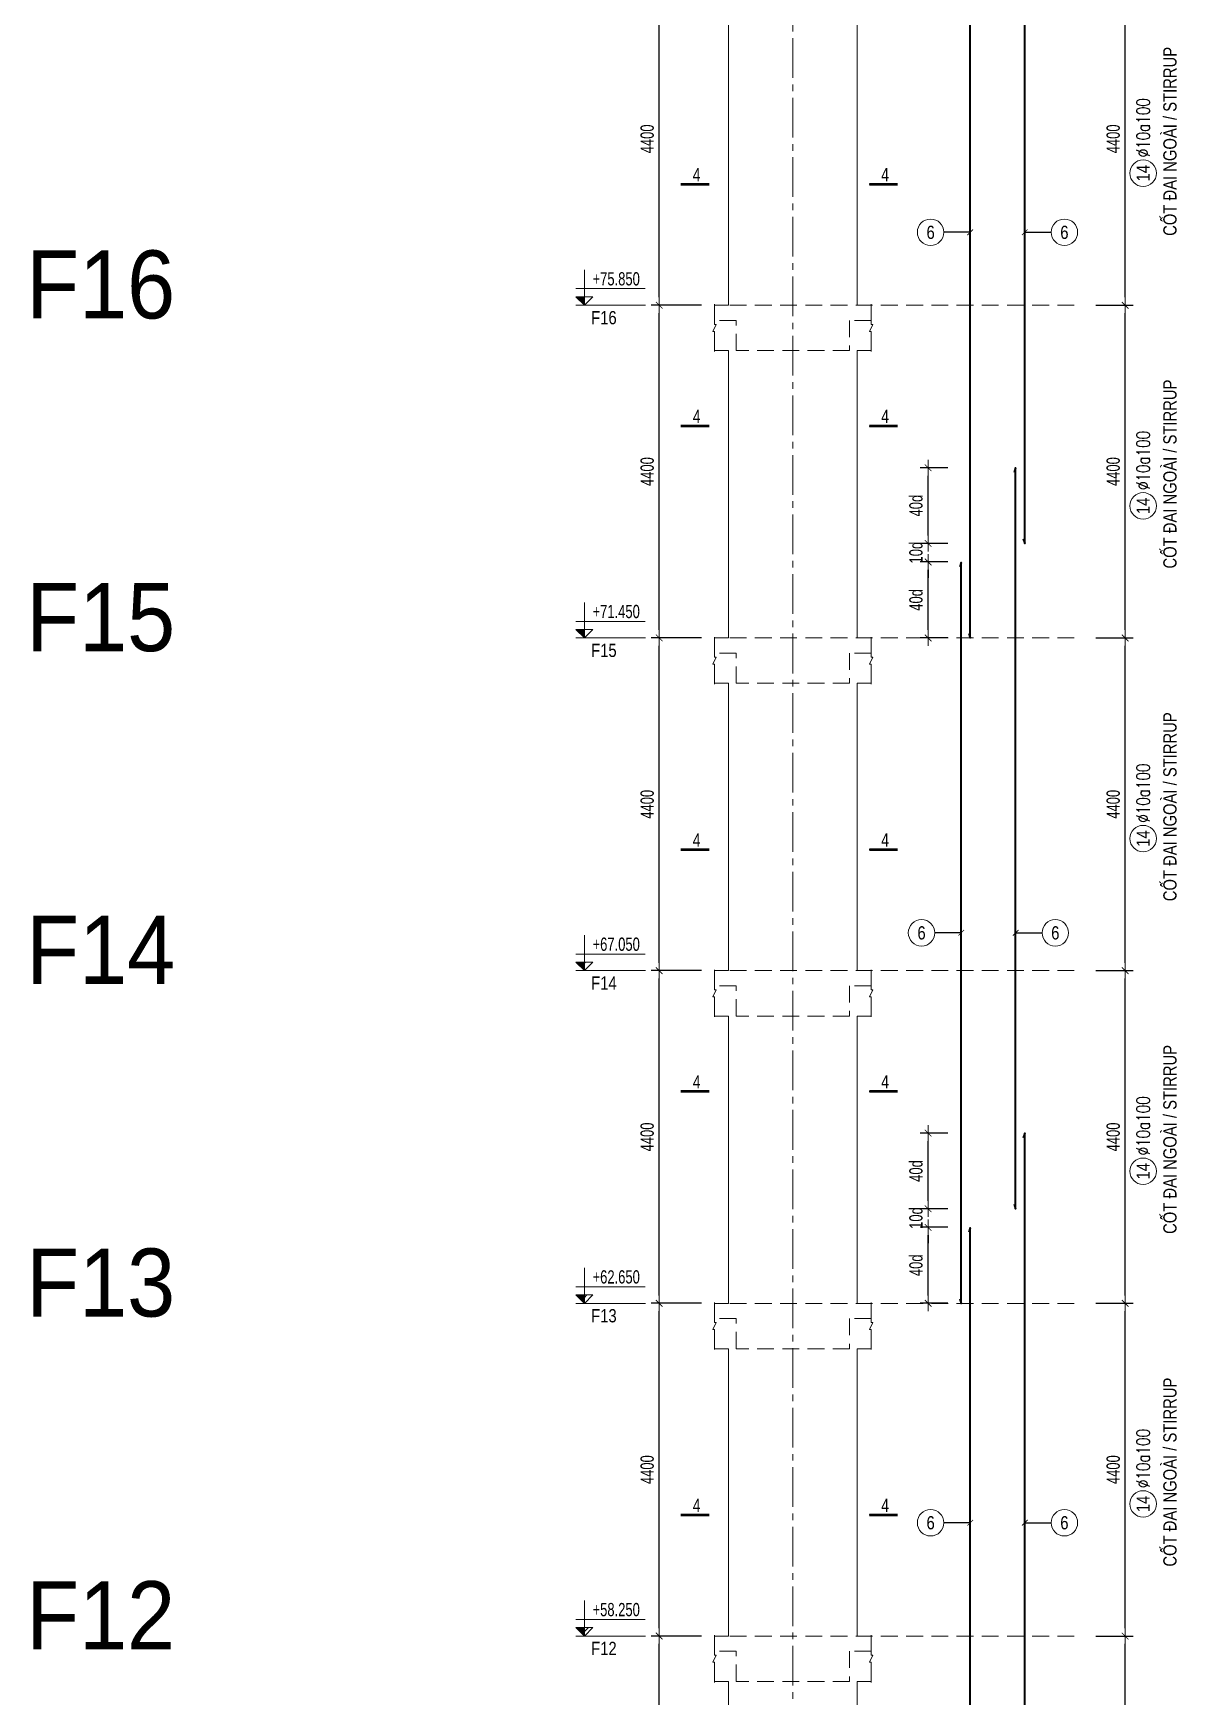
# Model space of a CAD drawing. Header units: millimetres. Extents: x 49323 to 380960, y -6102 to 181761.
# Drawn here: x 103469 to 118589, y 67028 to 89028 of the extents above; entities that cross this region are included whole.
import ezdxf
from ezdxf.enums import TextEntityAlignment as Align

# ---------------------------------------------------------------- set-up
doc = ezdxf.new("R2010")
doc.units = ezdxf.units.MM
doc.linetypes.add('CENTER2', pattern=[1.125, 0.75, -0.125, 0.125, -0.125])
doc.linetypes.add('HIDDEN2', pattern=[4.7625, 3.175, -1.5875])
doc.layers.get('0').update_dxf_attribs({"lineweight": 20})
doc.layers.get('Defpoints').update_dxf_attribs({"color": 151, "lineweight": 9})
for name, color, linetype, lineweight in [('kata_thep chu', 4, 'Continuous', 35), ('NDC_S_ANNO', 7, 'Continuous', 20), ('NDC_S_AXIS', 5, 'CENTER2', 13), ('NDC_S_BREAK-LINE', 1, 'Continuous', 15), ('NDC_S_CONTINUOUS', 3, 'Continuous', 20), ('NDC_S_DIM', 1, 'Continuous', 15), ('NDC_S_HIDDEN', 8, 'HIDDEN2', 13), ('NDC_S_LEADER', 1, 'Continuous', 15), ('NDC_S_SYMBOL', 1, 'Continuous', 15), ('NDC_S_TEXT SYMBOL', 7, 'Continuous', 20), ('NDC_S_THIN LINE', 8, 'Continuous', 9), ('NDC_S_VN TEXT', 7, 'Continuous', 20)]:
    doc.layers.add(name, color=color, linetype=linetype, lineweight=lineweight)
doc.styles.add('ARIAL', font='arial.ttf', dxfattribs={"width": 0.8})
doc.styles.add('DrawingTitle', font='FRADM.TTF', dxfattribs={"width": 0.95})
doc.styles.add('NDC_ANNO', font='', dxfattribs={"width": 0.8})
doc.styles.add('NDC_DIM', font='', dxfattribs={"width": 0.75})
doc.styles.add('NDC_EN TXT', font='romans.shx', dxfattribs={"width": 0.8})
doc.styles.add('NDC_VIE TXT', font='arial.ttf', dxfattribs={"width": 0.8})
doc.styles.get('NDC_ANNO').set_extended_font_data('Dotum')
doc.styles.get('NDC_DIM').set_extended_font_data('Dotum')
doc.dimstyles.new('NDC_dim_70', dxfattribs={"dimscale": 70, "dimtxt": 2.5, "dimasz": 1.5, "dimexe": 1.5, "dimexo": 2.5, "dimgap": 1, "dimtad": 1, "dimdec": 0, "dimzin": 0, "dimdsep": 46, "dimtxsty": 'NDC_DIM', "dimblk": 'DIMMARK', "dimcen": 0.09, "dimdle": 1.2, "dimclrd": 1, "dimclre": 1, "dimclrt": 3, "dimadec": 0, "dimazin": 0, "dimtfac": 1, "dimtdec": 0, "dimtix": 1, "dimtofl": 0, "dimtmove": 0, "dimatfit": 3, "dimfxl": 8, "dimfxlon": 1, "dimtolj": 1, "dimtzin": 0, "dimarcsym": 0})
doc.dimstyles.new('NDC_dim_75', dxfattribs={"dimscale": 75, "dimtxt": 2.5, "dimasz": 1.5, "dimexe": 1.5, "dimexo": 2.5, "dimgap": 1, "dimtad": 1, "dimdec": 0, "dimzin": 0, "dimdsep": 46, "dimtxsty": 'NDC_DIM', "dimblk": 'DIMMARK', "dimcen": 0.09, "dimdle": 1.2, "dimclrd": 1, "dimclre": 1, "dimclrt": 3, "dimadec": 0, "dimazin": 0, "dimtfac": 1, "dimtdec": 0, "dimtix": 1, "dimtofl": 0, "dimtmove": 0, "dimatfit": 3, "dimfxl": 8, "dimfxlon": 1, "dimtolj": 1, "dimtzin": 0, "dimarcsym": 0})

# ---------------------------------------------------------------- blocks, each defined once
blk = doc.blocks.new('DIMMARK')
at = {"layer": 'NDC_S_DIM', "color": 1}
blk.add_line((-1.5, 0), (1, 0), dxfattribs=at)
at = {"layer": 'NDC_S_DIM', "color": 2, "const_width": 0.1}
blk.add_lwpolyline([(-0.42, -0.42), (0.42, 0.42)], dxfattribs=at)
blk = doc.blocks.new('*D24')
at = {"layer": 'Defpoints', "color": 0, "transparency": 16777216}
for p in [(111745, 67831), (112663, 67831), (112663, 63431)]:
    blk.add_point(p, dxfattribs=at)
at = {"layer": 'NDC_S_DIM', "color": 1, "lineweight": -2, "transparency": 16777216}
for p, q in [((112305, 67831), (111640, 67831)), ((111745, 63536), (111745, 67726)), ((112305, 63431), (111640, 63431))]:
    blk.add_line(p, q, dxfattribs=at)
at = {"layer": 'NDC_S_DIM', "color": 1, "lineweight": -2, "transparency": 16777216, "xscale": 105, "yscale": 105, "zscale": 105}
for p, rotation in [((111745, 67831), 90), ((111745, 63431), 270)]:
    blk.add_blockref('DIMMARK', p, dxfattribs=dict(at, rotation=rotation))
at = {"layer": 'NDC_S_DIM', "color": 3, "transparency": 16777216, "insert": (111587, 65631), "char_height": 175, "attachment_point": 5, "rotation": 90, "style": 'NDC_DIM'}
blk.add_mtext('\\A1;4400', dxfattribs=at)
blk = doc.blocks.new('*D25')
at = {"layer": 'Defpoints', "color": 0, "transparency": 16777216}
for p in [(111745, 72231), (112663, 72231), (112663, 67831)]:
    blk.add_point(p, dxfattribs=at)
at = {"layer": 'NDC_S_DIM', "color": 1, "lineweight": -2, "transparency": 16777216}
for p, q in [((112305, 72231), (111640, 72231)), ((111745, 67936), (111745, 72126)), ((112305, 67831), (111640, 67831))]:
    blk.add_line(p, q, dxfattribs=at)
at = {"layer": 'NDC_S_DIM', "color": 1, "lineweight": -2, "transparency": 16777216, "xscale": 105, "yscale": 105, "zscale": 105}
for p, rotation in [((111745, 72231), 90), ((111745, 67831), 270)]:
    blk.add_blockref('DIMMARK', p, dxfattribs=dict(at, rotation=rotation))
at = {"layer": 'NDC_S_DIM', "color": 3, "transparency": 16777216, "insert": (111587, 70031), "char_height": 175, "attachment_point": 5, "rotation": 90, "style": 'NDC_DIM'}
blk.add_mtext('\\A1;4400', dxfattribs=at)
blk = doc.blocks.new('*D26')
at = {"layer": 'Defpoints', "color": 0, "transparency": 16777216}
for p in [(111745, 76631), (112663, 76631), (112663, 72231)]:
    blk.add_point(p, dxfattribs=at)
at = {"layer": 'NDC_S_DIM', "color": 1, "lineweight": -2, "transparency": 16777216}
for p, q in [((112305, 76631), (111640, 76631)), ((111745, 72336), (111745, 76526)), ((112305, 72231), (111640, 72231))]:
    blk.add_line(p, q, dxfattribs=at)
at = {"layer": 'NDC_S_DIM', "color": 1, "lineweight": -2, "transparency": 16777216, "xscale": 105, "yscale": 105, "zscale": 105}
for p, rotation in [((111745, 76631), 90), ((111745, 72231), 270)]:
    blk.add_blockref('DIMMARK', p, dxfattribs=dict(at, rotation=rotation))
at = {"layer": 'NDC_S_DIM', "color": 3, "transparency": 16777216, "insert": (111587, 74431), "char_height": 175, "attachment_point": 5, "rotation": 90, "style": 'NDC_DIM'}
blk.add_mtext('\\A1;4400', dxfattribs=at)
blk = doc.blocks.new('*D27')
at = {"layer": 'Defpoints', "color": 0, "transparency": 16777216}
for p in [(111745, 81031), (112663, 81031), (112663, 76631)]:
    blk.add_point(p, dxfattribs=at)
at = {"layer": 'NDC_S_DIM', "color": 1, "lineweight": -2, "transparency": 16777216}
for p, q in [((112305, 81031), (111640, 81031)), ((111745, 76736), (111745, 80926)), ((112305, 76631), (111640, 76631))]:
    blk.add_line(p, q, dxfattribs=at)
at = {"layer": 'NDC_S_DIM', "color": 1, "lineweight": -2, "transparency": 16777216, "xscale": 105, "yscale": 105, "zscale": 105}
for p, rotation in [((111745, 81031), 90), ((111745, 76631), 270)]:
    blk.add_blockref('DIMMARK', p, dxfattribs=dict(at, rotation=rotation))
at = {"layer": 'NDC_S_DIM', "color": 3, "transparency": 16777216, "insert": (111587, 78831), "char_height": 175, "attachment_point": 5, "rotation": 90, "style": 'NDC_DIM'}
blk.add_mtext('\\A1;4400', dxfattribs=at)
blk = doc.blocks.new('*D28')
at = {"layer": 'Defpoints', "color": 0, "transparency": 16777216}
for p in [(111745, 85431), (112663, 85431), (112663, 81031)]:
    blk.add_point(p, dxfattribs=at)
at = {"layer": 'NDC_S_DIM', "color": 1, "lineweight": -2, "transparency": 16777216}
for p, q in [((112305, 85431), (111640, 85431)), ((111745, 81136), (111745, 85326)), ((112305, 81031), (111640, 81031))]:
    blk.add_line(p, q, dxfattribs=at)
at = {"layer": 'NDC_S_DIM', "color": 1, "lineweight": -2, "transparency": 16777216, "xscale": 105, "yscale": 105, "zscale": 105}
for p, rotation in [((111745, 85431), 90), ((111745, 81031), 270)]:
    blk.add_blockref('DIMMARK', p, dxfattribs=dict(at, rotation=rotation))
at = {"layer": 'NDC_S_DIM', "color": 3, "transparency": 16777216, "insert": (111587, 83231), "char_height": 175, "attachment_point": 5, "rotation": 90, "style": 'NDC_DIM'}
blk.add_mtext('\\A1;4400', dxfattribs=at)
blk = doc.blocks.new('*D29')
at = {"layer": 'Defpoints', "color": 0, "transparency": 16777216}
for p in [(111745, 89831), (112663, 89831), (112663, 85431)]:
    blk.add_point(p, dxfattribs=at)
at = {"layer": 'NDC_S_DIM', "color": 1, "lineweight": -2, "transparency": 16777216}
for p, q in [((112305, 89831), (111640, 89831)), ((111745, 85536), (111745, 89726)), ((112305, 85431), (111640, 85431))]:
    blk.add_line(p, q, dxfattribs=at)
at = {"layer": 'NDC_S_DIM', "color": 1, "lineweight": -2, "transparency": 16777216, "xscale": 105, "yscale": 105, "zscale": 105}
for p, rotation in [((111745, 89831), 90), ((111745, 85431), 270)]:
    blk.add_blockref('DIMMARK', p, dxfattribs=dict(at, rotation=rotation))
at = {"layer": 'NDC_S_DIM', "color": 3, "transparency": 16777216, "insert": (111587, 87631), "char_height": 175, "attachment_point": 5, "rotation": 90, "style": 'NDC_DIM'}
blk.add_mtext('\\A1;4400', dxfattribs=at)
blk = doc.blocks.new('*U2117')
at = {"layer": 'NDC_S_ANNO', "color": 0, "linetype": 'ByBlock', "lineweight": -2}
blk.add_line((-4.36, 0), (1, 0), dxfattribs=at)
at = {"layer": 'NDC_S_ANNO', "ltscale": 0.005, "const_width": 0.5}
blk.add_lwpolyline([(1, 0), (-4.36, 0)], dxfattribs=at)
at = {"layer": 'NDC_S_TEXT SYMBOL', "linetype": 'ByBlock', "lineweight": -2, "style": 'NDC_ANNO', "width": 0.8}
blk.add_attdef('DETAIL', text='', height=2.5, dxfattribs=at).set_placement((-0.64, 1.82), align=Align.MIDDLE_RIGHT)
blk = doc.blocks.new('*D193')
at = {"layer": 'Defpoints', "color": 0, "ltscale": 0.005, "transparency": 16777216}
for p in [(115301, 73236, 0), (115739, 73236), (115739, 72231)]:
    blk.add_point(p, dxfattribs=at)
at = {"layer": 'NDC_S_DIM', "color": 1, "lineweight": -2, "ltscale": 0.005, "transparency": 16777216}
for p, q in [((115564, 73236, 0), (115196, 73236, 0)), ((115301, 72336, 0), (115301, 73131, 0)), ((115564, 72231, 0), (115196, 72231, 0))]:
    blk.add_line(p, q, dxfattribs=at)
at = {"layer": 'NDC_S_DIM', "color": 1, "lineweight": -2, "ltscale": 0.005, "transparency": 16777216, "xscale": 105, "yscale": 105, "zscale": 105}
for p, rotation in [((115301, 73236, 0), 90), ((115301, 72231, 0), 270)]:
    blk.add_blockref('DIMMARK', p, dxfattribs=dict(at, rotation=rotation))
at = {"layer": 'NDC_S_DIM', "color": 3, "ltscale": 0.005, "transparency": 16777216, "insert": (115141, 72734, 0), "char_height": 175, "attachment_point": 5, "rotation": 90, "style": 'NDC_DIM'}
blk.add_mtext('\\A1;40d', dxfattribs=at)
blk = doc.blocks.new('*D194')
at = {"layer": 'Defpoints', "color": 0, "ltscale": 0.005, "transparency": 16777216}
for p in [(115301, 73481), (115739, 73481), (115739, 73236)]:
    blk.add_point(p, dxfattribs=at)
at = {"layer": 'NDC_S_DIM', "color": 1, "lineweight": -2, "ltscale": 0.005, "transparency": 16777216}
for p, q in [((115564, 73481), (115196, 73481)), ((115301, 73586), (115301, 73691)), ((115564, 73236), (115196, 73236)), ((115301, 73131), (115301, 73026))]:
    blk.add_line(p, q, dxfattribs=at)
at = {"layer": 'NDC_S_DIM', "color": 1, "lineweight": -2, "ltscale": 0.005, "transparency": 16777216, "xscale": 105, "yscale": 105, "zscale": 105}
for p, rotation in [((115301, 73481), 270), ((115301, 73236), 90)]:
    blk.add_blockref('DIMMARK', p, dxfattribs=dict(at, rotation=rotation))
at = {"layer": 'NDC_S_DIM', "color": 3, "ltscale": 0.005, "transparency": 16777216, "insert": (115141, 73359), "char_height": 175, "attachment_point": 5, "rotation": 90, "style": 'NDC_DIM'}
blk.add_mtext('\\A1;10d', dxfattribs=at)
blk = doc.blocks.new('*D195')
at = {"layer": 'Defpoints', "color": 0, "ltscale": 0.005, "transparency": 16777216}
for p in [(115301, 74481), (115739, 74481), (115739, 73481)]:
    blk.add_point(p, dxfattribs=at)
at = {"layer": 'NDC_S_DIM', "color": 1, "lineweight": -2, "ltscale": 0.005, "transparency": 16777216}
for p, q in [((115564, 74481), (115196, 74481)), ((115301, 73586), (115301, 74376)), ((115564, 73481), (115196, 73481))]:
    blk.add_line(p, q, dxfattribs=at)
at = {"layer": 'NDC_S_DIM', "color": 1, "lineweight": -2, "ltscale": 0.005, "transparency": 16777216, "xscale": 105, "yscale": 105, "zscale": 105}
for p, rotation in [((115301, 74481), 90), ((115301, 73481), 270)]:
    blk.add_blockref('DIMMARK', p, dxfattribs=dict(at, rotation=rotation))
at = {"layer": 'NDC_S_DIM', "color": 3, "ltscale": 0.005, "transparency": 16777216, "insert": (115141, 73981), "char_height": 175, "attachment_point": 5, "rotation": 90, "style": 'NDC_DIM'}
blk.add_mtext('\\A1;40d', dxfattribs=at)
blk = doc.blocks.new('*D196')
at = {"layer": 'Defpoints', "color": 0, "ltscale": 0.005, "transparency": 16777216}
for p in [(115301, 82036, 0), (115739, 82036), (115739, 81031)]:
    blk.add_point(p, dxfattribs=at)
at = {"layer": 'NDC_S_DIM', "color": 1, "lineweight": -2, "ltscale": 0.005, "transparency": 16777216}
for p, q in [((115564, 82036, 0), (115196, 82036, 0)), ((115301, 81136, 0), (115301, 81931, 0)), ((115564, 81031, 0), (115196, 81031, 0))]:
    blk.add_line(p, q, dxfattribs=at)
at = {"layer": 'NDC_S_DIM', "color": 1, "lineweight": -2, "ltscale": 0.005, "transparency": 16777216, "xscale": 105, "yscale": 105, "zscale": 105}
for p, rotation in [((115301, 82036, 0), 90), ((115301, 81031, 0), 270)]:
    blk.add_blockref('DIMMARK', p, dxfattribs=dict(at, rotation=rotation))
at = {"layer": 'NDC_S_DIM', "color": 3, "ltscale": 0.005, "transparency": 16777216, "insert": (115141, 81534, 0), "char_height": 175, "attachment_point": 5, "rotation": 90, "style": 'NDC_DIM'}
blk.add_mtext('\\A1;40d', dxfattribs=at)
blk = doc.blocks.new('*D197')
at = {"layer": 'Defpoints', "color": 0, "ltscale": 0.005, "transparency": 16777216}
for p in [(115301, 82281), (115739, 82281), (115739, 82036)]:
    blk.add_point(p, dxfattribs=at)
at = {"layer": 'NDC_S_DIM', "color": 1, "lineweight": -2, "ltscale": 0.005, "transparency": 16777216}
for p, q in [((115564, 82281), (115196, 82281)), ((115301, 82386), (115301, 82491)), ((115564, 82036), (115196, 82036)), ((115301, 81931), (115301, 81826))]:
    blk.add_line(p, q, dxfattribs=at)
at = {"layer": 'NDC_S_DIM', "color": 1, "lineweight": -2, "ltscale": 0.005, "transparency": 16777216, "xscale": 105, "yscale": 105, "zscale": 105}
for p, rotation in [((115301, 82281), 270), ((115301, 82036), 90)]:
    blk.add_blockref('DIMMARK', p, dxfattribs=dict(at, rotation=rotation))
at = {"layer": 'NDC_S_DIM', "color": 3, "ltscale": 0.005, "transparency": 16777216, "insert": (115141, 82159), "char_height": 175, "attachment_point": 5, "rotation": 90, "style": 'NDC_DIM'}
blk.add_mtext('\\A1;10d', dxfattribs=at)
blk = doc.blocks.new('*D198')
at = {"layer": 'Defpoints', "color": 0, "ltscale": 0.005, "transparency": 16777216}
for p in [(115301, 83281), (115739, 83281), (115739, 82281)]:
    blk.add_point(p, dxfattribs=at)
at = {"layer": 'NDC_S_DIM', "color": 1, "lineweight": -2, "ltscale": 0.005, "transparency": 16777216}
for p, q in [((115564, 83281), (115196, 83281)), ((115301, 82386), (115301, 83176)), ((115564, 82281), (115196, 82281))]:
    blk.add_line(p, q, dxfattribs=at)
at = {"layer": 'NDC_S_DIM', "color": 1, "lineweight": -2, "ltscale": 0.005, "transparency": 16777216, "xscale": 105, "yscale": 105, "zscale": 105}
for p, rotation in [((115301, 83281), 90), ((115301, 82281), 270)]:
    blk.add_blockref('DIMMARK', p, dxfattribs=dict(at, rotation=rotation))
at = {"layer": 'NDC_S_DIM', "color": 3, "ltscale": 0.005, "transparency": 16777216, "insert": (115141, 82781), "char_height": 175, "attachment_point": 5, "rotation": 90, "style": 'NDC_DIM'}
blk.add_mtext('\\A1;40d', dxfattribs=at)
blk = doc.blocks.new('*D247')
at = {"layer": 'Defpoints', "color": 0, "ltscale": 70, "transparency": 16777216}
for p in [(117344, 67831), (117906, 67831), (117344, 63431)]:
    blk.add_point(p, dxfattribs=at)
at = {"layer": 'NDC_S_DIM', "color": 1, "lineweight": -2, "ltscale": 70, "transparency": 16777216}
for p, q in [((117519, 67831), (118011, 67831)), ((117906, 63536), (117906, 67726)), ((117519, 63431), (118011, 63431))]:
    blk.add_line(p, q, dxfattribs=at)
at = {"layer": 'NDC_S_DIM', "color": 1, "lineweight": -2, "ltscale": 70, "transparency": 16777216, "xscale": 105, "yscale": 105, "zscale": 105}
for p, rotation in [((117906, 67831), 90), ((117906, 63431), 270)]:
    blk.add_blockref('DIMMARK', p, dxfattribs=dict(at, rotation=rotation))
at = {"layer": 'NDC_S_DIM', "color": 3, "ltscale": 70, "transparency": 16777216, "insert": (117749, 65631), "char_height": 175, "attachment_point": 5, "rotation": 90, "style": 'NDC_DIM'}
blk.add_mtext('\\A1;4400', dxfattribs=at)
blk = doc.blocks.new('*D248')
at = {"layer": 'Defpoints', "color": 0, "ltscale": 70, "transparency": 16777216}
for p in [(117344, 72231), (117906, 72231), (117344, 67831)]:
    blk.add_point(p, dxfattribs=at)
at = {"layer": 'NDC_S_DIM', "color": 1, "lineweight": -2, "ltscale": 70, "transparency": 16777216}
for p, q in [((117519, 72231), (118011, 72231)), ((117906, 67936), (117906, 72126)), ((117519, 67831), (118011, 67831))]:
    blk.add_line(p, q, dxfattribs=at)
at = {"layer": 'NDC_S_DIM', "color": 1, "lineweight": -2, "ltscale": 70, "transparency": 16777216, "xscale": 105, "yscale": 105, "zscale": 105}
for p, rotation in [((117906, 72231), 90), ((117906, 67831), 270)]:
    blk.add_blockref('DIMMARK', p, dxfattribs=dict(at, rotation=rotation))
at = {"layer": 'NDC_S_DIM', "color": 3, "ltscale": 70, "transparency": 16777216, "insert": (117749, 70031), "char_height": 175, "attachment_point": 5, "rotation": 90, "style": 'NDC_DIM'}
blk.add_mtext('\\A1;4400', dxfattribs=at)
blk = doc.blocks.new('*D249')
at = {"layer": 'Defpoints', "color": 0, "ltscale": 70, "transparency": 16777216}
for p in [(117344, 76631), (117906, 76631), (117344, 72231)]:
    blk.add_point(p, dxfattribs=at)
at = {"layer": 'NDC_S_DIM', "color": 1, "lineweight": -2, "ltscale": 70, "transparency": 16777216}
for p, q in [((117519, 76631), (118011, 76631)), ((117906, 72336), (117906, 76526)), ((117519, 72231), (118011, 72231))]:
    blk.add_line(p, q, dxfattribs=at)
at = {"layer": 'NDC_S_DIM', "color": 1, "lineweight": -2, "ltscale": 70, "transparency": 16777216, "xscale": 105, "yscale": 105, "zscale": 105}
for p, rotation in [((117906, 76631), 90), ((117906, 72231), 270)]:
    blk.add_blockref('DIMMARK', p, dxfattribs=dict(at, rotation=rotation))
at = {"layer": 'NDC_S_DIM', "color": 3, "ltscale": 70, "transparency": 16777216, "insert": (117749, 74431), "char_height": 175, "attachment_point": 5, "rotation": 90, "style": 'NDC_DIM'}
blk.add_mtext('\\A1;4400', dxfattribs=at)
blk = doc.blocks.new('*D250')
at = {"layer": 'Defpoints', "color": 0, "ltscale": 70, "transparency": 16777216}
for p in [(117344, 81031), (117906, 81031), (117344, 76631)]:
    blk.add_point(p, dxfattribs=at)
at = {"layer": 'NDC_S_DIM', "color": 1, "lineweight": -2, "ltscale": 70, "transparency": 16777216}
for p, q in [((117519, 81031), (118011, 81031)), ((117906, 76736), (117906, 80926)), ((117519, 76631), (118011, 76631))]:
    blk.add_line(p, q, dxfattribs=at)
at = {"layer": 'NDC_S_DIM', "color": 1, "lineweight": -2, "ltscale": 70, "transparency": 16777216, "xscale": 105, "yscale": 105, "zscale": 105}
for p, rotation in [((117906, 81031), 90), ((117906, 76631), 270)]:
    blk.add_blockref('DIMMARK', p, dxfattribs=dict(at, rotation=rotation))
at = {"layer": 'NDC_S_DIM', "color": 3, "ltscale": 70, "transparency": 16777216, "insert": (117749, 78831), "char_height": 175, "attachment_point": 5, "rotation": 90, "style": 'NDC_DIM'}
blk.add_mtext('\\A1;4400', dxfattribs=at)
blk = doc.blocks.new('*D251')
at = {"layer": 'Defpoints', "color": 0, "ltscale": 70, "transparency": 16777216}
for p in [(117344, 85431), (117906, 85431), (117344, 81031)]:
    blk.add_point(p, dxfattribs=at)
at = {"layer": 'NDC_S_DIM', "color": 1, "lineweight": -2, "ltscale": 70, "transparency": 16777216}
for p, q in [((117519, 85431), (118011, 85431)), ((117906, 81136), (117906, 85326)), ((117519, 81031), (118011, 81031))]:
    blk.add_line(p, q, dxfattribs=at)
at = {"layer": 'NDC_S_DIM', "color": 1, "lineweight": -2, "ltscale": 70, "transparency": 16777216, "xscale": 105, "yscale": 105, "zscale": 105}
for p, rotation in [((117906, 85431), 90), ((117906, 81031), 270)]:
    blk.add_blockref('DIMMARK', p, dxfattribs=dict(at, rotation=rotation))
at = {"layer": 'NDC_S_DIM', "color": 3, "ltscale": 70, "transparency": 16777216, "insert": (117749, 83231), "char_height": 175, "attachment_point": 5, "rotation": 90, "style": 'NDC_DIM'}
blk.add_mtext('\\A1;4400', dxfattribs=at)
blk = doc.blocks.new('*D252')
at = {"layer": 'Defpoints', "color": 0, "ltscale": 70, "transparency": 16777216}
for p in [(117344, 89831), (117906, 89831), (117344, 85431)]:
    blk.add_point(p, dxfattribs=at)
at = {"layer": 'NDC_S_DIM', "color": 1, "lineweight": -2, "ltscale": 70, "transparency": 16777216}
for p, q in [((117519, 89831), (118011, 89831)), ((117906, 85536), (117906, 89726)), ((117519, 85431), (118011, 85431))]:
    blk.add_line(p, q, dxfattribs=at)
at = {"layer": 'NDC_S_DIM', "color": 1, "lineweight": -2, "ltscale": 70, "transparency": 16777216, "xscale": 105, "yscale": 105, "zscale": 105}
for p, rotation in [((117906, 89831), 90), ((117906, 85431), 270)]:
    blk.add_blockref('DIMMARK', p, dxfattribs=dict(at, rotation=rotation))
at = {"layer": 'NDC_S_DIM', "color": 3, "ltscale": 70, "transparency": 16777216, "insert": (117749, 87631), "char_height": 175, "attachment_point": 5, "rotation": 90, "style": 'NDC_DIM'}
blk.add_mtext('\\A1;4400', dxfattribs=at)
blk = doc.blocks.new('*U2118')
blk.add_circle((-2.5, 0), 2.5)
at = {"layer": 'NDC_S_VN TEXT', "color": 7, "style": 'ARIAL', "width": 0.8}
blk.add_attdef('SH2', text='', height=2.5, dxfattribs=at).set_placement((-2.5, 0), align=Align.MIDDLE)
at = {"layer": 'NDC_S_VN TEXT', "color": 3, "style": 'NDC_EN TXT', "width": 0.75}
blk.add_attdef('DKKC1', (0.5, -1.25), '', height=2.5, dxfattribs=at)
blk = doc.blocks.new('CD')
at = {"layer": 'NDC_S_ANNO'}
blk.add_hatch(color=3, dxfattribs=at).paths.add_polyline_path([(0, 160), (-161, 160), (0, 0)])
at = {"layer": 'NDC_S_ANNO', "ltscale": 50}
h = blk.add_hatch(dxfattribs=at)
h.set_pattern_fill('ANSI31', color=256, scale=140.6, style=0)
h.paths.add_polyline_path([(0, 160), (0, 0), (161, 160)])
for p, q in [((1156, 0), (-164, 0)), ((-159, 314), (1147, 314))]:
    blk.add_line(p, q, dxfattribs=at)
for points in [[(0, 669), (0, 0)], [(0, 0), (-161, 160), (0, 160)], [(0, 0), (161, 160), (0, 160)]]:
    blk.add_lwpolyline(points, dxfattribs=at)
at = {"layer": 'NDC_S_TEXT SYMBOL', "color": 3, "style": 'NDC_DIM', "width": 0.7}
blk.add_attdef('COT', (154, 375), '', height=250, dxfattribs=at)

msp = doc.modelspace()

# ---------------------------------------------------------------- linework, layer by layer
at = {"layer": 'kata_thep chu', "color": 4, "ltscale": 0.005}
for points in [[(116558.8, 82340.7), (116578.8, 82280.7), (116578.8, 92080.7), (116558.8, 92020.7)], [(115839, 81090.7), (115859, 81030.7), (115859, 90830.7), (115839, 90770.7)], [(116438.8, 73540.7), (116458.8, 73480.7), (116458.8, 83280.7), (116438.8, 83220.7)], [(115719, 72290.7), (115739, 72230.7), (115739, 82030.7), (115719, 81970.7)], [(116558.8, 64740.7), (116578.8, 64680.7), (116578.8, 74480.7), (116558.8, 74420.7)], [(115839, 63490.7), (115859, 63430.7), (115859, 73230.7), (115839, 73170.7)]]:
    msp.add_lwpolyline(points, dxfattribs=at)
at = {"layer": 'NDC_S_AXIS', "ltscale": 700}
msp.add_line((113513.1, -3699.8), (113513.1, 179341.9), dxfattribs=at)
at = {"layer": 'NDC_S_BREAK-LINE'}
for points in [[(112478.1, 84818.2), (112478.1, 85085.7), (112455.6, 85085.7), (112500.6, 85175.7), (112478.1, 85175.7), (112478.1, 85443.2)], [(114548.1, 84818.2), (114548.1, 85085.7), (114525.6, 85085.7), (114570.6, 85175.7), (114548.1, 85175.7), (114548.1, 85443.2)], [(112478.1, 80418.2), (112478.1, 80685.7), (112455.6, 80685.7), (112500.6, 80775.7), (112478.1, 80775.7), (112478.1, 81043.2)], [(114548.1, 80418.2), (114548.1, 80685.7), (114525.6, 80685.7), (114570.6, 80775.7), (114548.1, 80775.7), (114548.1, 81043.2)], [(112478.1, 76018.2), (112478.1, 76285.7), (112455.6, 76285.7), (112500.6, 76375.7), (112478.1, 76375.7), (112478.1, 76643.2)], [(114548.1, 76018.2), (114548.1, 76285.7), (114525.6, 76285.7), (114570.6, 76375.7), (114548.1, 76375.7), (114548.1, 76643.2)], [(112478.1, 71618.2), (112478.1, 71885.7), (112455.6, 71885.7), (112500.6, 71975.7), (112478.1, 71975.7), (112478.1, 72243.2)], [(114548.1, 71618.2), (114548.1, 71885.7), (114525.6, 71885.7), (114570.6, 71975.7), (114548.1, 71975.7), (114548.1, 72243.2)], [(112478.1, 67218.2), (112478.1, 67485.7), (112455.6, 67485.7), (112500.6, 67575.7), (112478.1, 67575.7), (112478.1, 67843.2)], [(114548.1, 67218.2), (114548.1, 67485.7), (114525.6, 67485.7), (114570.6, 67575.7), (114548.1, 67575.7), (114548.1, 67843.2)]]:
    msp.add_lwpolyline(points, dxfattribs=at)
at = {"layer": 'NDC_S_CONTINUOUS'}
for points in [[(112478.1, 85430.7), (112663.1, 85430.7), (112663.1, 89230.7), (112478.1, 89230.7)], [(114548.1, 85430.7), (114363.1, 85430.7), (114363.1, 89230.7), (114548.1, 89230.7)], [(112478.1, 81030.7), (112663.1, 81030.7), (112663.1, 84830.7), (112478.1, 84830.7)], [(114548.1, 81030.7), (114363.1, 81030.7), (114363.1, 84830.7), (114548.1, 84830.7)], [(112478.1, 76630.7), (112663.1, 76630.7), (112663.1, 80430.7), (112478.1, 80430.7)], [(114548.1, 76630.7), (114363.1, 76630.7), (114363.1, 80430.7), (114548.1, 80430.7)], [(112478.1, 72230.7), (112663.1, 72230.7), (112663.1, 76030.7), (112478.1, 76030.7)], [(114548.1, 72230.7), (114363.1, 72230.7), (114363.1, 76030.7), (114548.1, 76030.7)], [(112478.1, 67830.7), (112663.1, 67830.7), (112663.1, 71630.7), (112478.1, 71630.7)], [(114548.1, 67830.7), (114363.1, 67830.7), (114363.1, 71630.7), (114548.1, 71630.7)], [(112478.1, 63430.7), (112663.1, 63430.7), (112663.1, 67230.7), (112478.1, 67230.7)], [(114548.1, 63430.7), (114363.1, 63430.7), (114363.1, 67230.7), (114548.1, 67230.7)]]:
    msp.add_lwpolyline(points, dxfattribs=at)
at = {"layer": 'NDC_S_DIM'}
for centre in [(115334.5, 86395.6), (117103.3, 86395.6), (115214.5, 77130.7), (116983.3, 77130.7), (115334.5, 69329.2), (117103.3, 69329.2)]:
    msp.add_circle(centre, 175, dxfattribs=at)
at = {"layer": 'NDC_S_HIDDEN', "ltscale": 70}
for p, q in [((117234, 85430.7), (112478.1, 85430.7)), ((117234, 81030.7), (112478.1, 81030.7)), ((117234, 76630.7), (112478.1, 76630.7)), ((117234, 72230.7), (112478.1, 72230.7)), ((117234, 67830.7), (112478.1, 67830.7))]:
    msp.add_line(p, q, dxfattribs=at)
for points in [[(114548.1, 85230.7), (114263.1, 85230.7), (114263.1, 84830.7), (112763.1, 84830.7), (112763.1, 85230.7), (112478.1, 85230.7)], [(114548.1, 80830.7), (114263.1, 80830.7), (114263.1, 80430.7), (112763.1, 80430.7), (112763.1, 80830.7), (112478.1, 80830.7)], [(114548.1, 76430.7), (114263.1, 76430.7), (114263.1, 76030.7), (112763.1, 76030.7), (112763.1, 76430.7), (112478.1, 76430.7)], [(114548.1, 72030.7), (114263.1, 72030.7), (114263.1, 71630.7), (112763.1, 71630.7), (112763.1, 72030.7), (112478.1, 72030.7)], [(114548.1, 67630.7), (114263.1, 67630.7), (114263.1, 67230.7), (112763.1, 67230.7), (112763.1, 67630.7), (112478.1, 67630.7)]]:
    msp.add_lwpolyline(points, dxfattribs=at)

# ---------------------------------------------------------------- block references
at = {"layer": 'NDC_S_DIM'}
ref = msp.add_blockref('CD', (110756.4, 85430.7), dxfattribs=dict(at, xscale=0.7, yscale=0.7, zscale=0.7))
ref.add_attrib('COT', '+75.850', (110864.1, 85693), dxfattribs={"layer": '0', "color": 3, "height": 175, "style": 'NDC_DIM', "width": 0.75})
ref = msp.add_blockref('CD', (110756.4, 81030.7), dxfattribs=dict(at, xscale=0.7, yscale=0.7, zscale=0.7))
ref.add_attrib('COT', '+71.450', (110864.1, 81293), dxfattribs={"layer": '0', "color": 3, "height": 175, "style": 'NDC_DIM', "width": 0.75})
ref = msp.add_blockref('CD', (110756.4, 76630.7), dxfattribs=dict(at, xscale=0.7, yscale=0.7, zscale=0.7))
ref.add_attrib('COT', '+67.050', (110864.1, 76893), dxfattribs={"layer": '0', "color": 3, "height": 175, "style": 'NDC_DIM', "width": 0.75})
ref = msp.add_blockref('CD', (110756.4, 72230.7), dxfattribs=dict(at, xscale=0.7, yscale=0.7, zscale=0.7))
ref.add_attrib('COT', '+62.650', (110864.1, 72493), dxfattribs={"layer": '0', "color": 3, "height": 175, "style": 'NDC_DIM', "width": 0.75})
ref = msp.add_blockref('CD', (110756.4, 67830.7), dxfattribs=dict(at, xscale=0.7, yscale=0.7, zscale=0.7))
ref.add_attrib('COT', '+58.250', (110864.1, 68093), dxfattribs={"layer": '0', "color": 3, "height": 175, "style": 'NDC_DIM', "width": 0.75})
at = {"layer": 'NDC_S_SYMBOL', "xscale": 70, "yscale": 70, "zscale": 70}
for p in [(112336.5, 87032), (114827.7, 87032), (112336.5, 83833), (114827.7, 83833), (112336.5, 78232), (114827.7, 78232), (112336.5, 75033), (114827.7, 75033), (112336.5, 69432), (114827.7, 69432)]:
    msp.add_blockref('*U2117', p, dxfattribs=at).add_auto_attribs({'DETAIL': '4'})
at = {"layer": 'NDC_S_THIN LINE', "xscale": 70, "yscale": 70, "zscale": 70, "rotation": 90}
for p in [(118144.5, 87352.4), (118144.5, 82952.4), (118144.5, 78552.4), (118144.5, 74152.4), (118144.5, 69752.4)]:
    msp.add_blockref('*U2118', p, dxfattribs=at).add_auto_attribs({'SH2': '14', 'DKKC1': '%%c10a100'})

# ---------------------------------------------------------------- texts
at = {"color": 6, "char_height": 900, "width": 4481.166, "attachment_point": 1, "style": 'DrawingTitle'}
for s, insert in [('F16', (103375.1, 86155.9)), ('F15', (103375.1, 81755.9)), ('F14', (103375.1, 77355.9)), ('F13', (103375.1, 72955.9)), ('F12', (103375.1, 68555.9))]:
    msp.add_mtext(s, dxfattribs=dict(at, insert=insert))
at = {"layer": 'NDC_S_VN TEXT', "style": 'NDC_VIE TXT', "width": 0.8}
for p in [(118498.6, 86348.9), (118498.6, 81948.9), (118498.6, 77548.9), (118498.6, 73148.9), (118498.6, 68748.9)]:
    msp.add_text('CỐT ĐAI NGOÀI / STIRRUP', height=175, rotation=90, dxfattribs=at).set_placement(p, align=Align.MIDDLE_LEFT)
at = {"layer": 'NDC_S_VN TEXT', "color": 7, "style": 'ARIAL', "width": 0.8}
for p in [(115334.5, 86395.6), (117103.3, 86395.6), (115214.5, 77130.7), (116983.3, 77130.7), (115334.5, 69329.2), (117103.3, 69329.2)]:
    msp.add_text('6', height=175, dxfattribs=at).set_placement(p, align=Align.MIDDLE)
at = {"layer": 'NDC_S_VN TEXT', "style": 'NDC_VIE TXT', "width": 0.8}
for s, p in [('F16', (110845.9, 85266.6)), ('F15', (110845.9, 80866.6)), ('F14', (110845.9, 76466.6)), ('F13', (110845.9, 72066.6)), ('F12', (110845.9, 67666.6))]:
    msp.add_text(s, height=175, dxfattribs=at).set_placement(p, align=Align.MIDDLE_LEFT)

# ---------------------------------------------------------------- dimensions: what is measured, and where the dimension line sits
at = {"layer": 'NDC_S_DIM'}
for base, p1, p2, picture, middle in [((111744.6, 89830.7), (112663.1, 85430.7), (112663.1, 89830.7), '*D29', (111587, 87630.7)), ((111744.6, 85430.7), (112663.1, 81030.7), (112663.1, 85430.7), '*D28', (111587, 83230.7)), ((111744.6, 81030.7), (112663.1, 76630.7), (112663.1, 81030.7), '*D27', (111587, 78830.7)), ((111744.6, 76630.7), (112663.1, 72230.7), (112663.1, 76630.7), '*D26', (111587, 74430.7)), ((111744.6, 72230.7), (112663.1, 67830.7), (112663.1, 72230.7), '*D25', (111587, 70030.7)), ((111744.6, 67830.7), (112663.1, 63430.7), (112663.1, 67830.7), '*D24', (111587, 65630.7))]:
    dim = msp.add_linear_dim(base=base, p1=p1, p2=p2, angle=90, dimstyle='NDC_dim_70', dxfattribs=at)
    dim.commit()
    dim.dimension.update_dxf_attribs({"geometry": picture, "text_midpoint": middle})
at = {"layer": 'NDC_S_DIM', "ltscale": 70}
for base, p1, p2, picture, middle in [((117906.3, 89830.7), (117344, 85430.7), (117344, 89830.7), '*D252', (117748.7, 87630.7)), ((117906.3, 85430.7), (117344, 81030.7), (117344, 85430.7), '*D251', (117748.7, 83230.7)), ((117906.3, 81030.7), (117344, 76630.7), (117344, 81030.7), '*D250', (117748.7, 78830.7)), ((117906.3, 76630.7), (117344, 72230.7), (117344, 76630.7), '*D249', (117748.7, 74430.7)), ((117906.3, 72230.7), (117344, 67830.7), (117344, 72230.7), '*D248', (117748.7, 70030.7)), ((117906.3, 67830.7), (117344, 63430.7), (117344, 67830.7), '*D247', (117748.7, 65630.7))]:
    dim = msp.add_linear_dim(base=base, p1=p1, p2=p2, angle=90, dimstyle='NDC_dim_70', override={"dimtmove": 1}, dxfattribs=at)
    dim.commit()
    dim.dimension.update_dxf_attribs({"geometry": picture, "text_midpoint": middle})
at = {"layer": 'NDC_S_DIM', "ltscale": 0.005}
for base, p1, p2, text, picture, middle in [((115300.8, 83280.7), (115739, 82280.7), (115739, 83280.7), '40d', '*D198', (115141.4, 82780.7)), ((115300.8, 82280.7), (115739, 82036.4), (115739, 82280.7), '10d', '*D197', (115141.4, 82158.6)), ((115300.8, 82036.4, 0), (115739, 81030.7), (115739, 82036.4), '40d', '*D196', (115141.4, 81533.6, 0)), ((115300.8, 74480.7), (115739, 73480.7), (115739, 74480.7), '40d', '*D195', (115141.4, 73980.7)), ((115300.8, 73480.7), (115739, 73236.4), (115739, 73480.7), '10d', '*D194', (115141.4, 73358.6)), ((115300.8, 73236.4, 0), (115739, 72230.7), (115739, 73236.4), '40d', '*D193', (115141.4, 72733.6, 0))]:
    dim = msp.add_linear_dim(base=base, p1=p1, p2=p2, angle=90, text=text, dimstyle='NDC_dim_70', dxfattribs=at)
    dim.commit()
    dim.dimension.update_dxf_attribs({"geometry": picture, "text_midpoint": middle})

# ---------------------------------------------------------------- leaders
at = {"layer": 'NDC_S_LEADER', "ltscale": 0.005}
for points in [[(115859, 86395.6), (115509.5, 86395.6)], [(116578.8, 86395.6), (116928.3, 86395.6)], [(115739, 77130.7), (115389.5, 77130.7)], [(116458.8, 77130.7), (116808.3, 77130.7)], [(115859, 69329.2), (115509.5, 69329.2)], [(116578.8, 69329.2), (116928.3, 69329.2)]]:
    msp.add_leader(points, dimstyle='NDC_dim_75', override={"dimasz": 1, "dimldrblk": 'ARCHTICK'}, dxfattribs=at)

doc.saveas('drawing.dxf')
